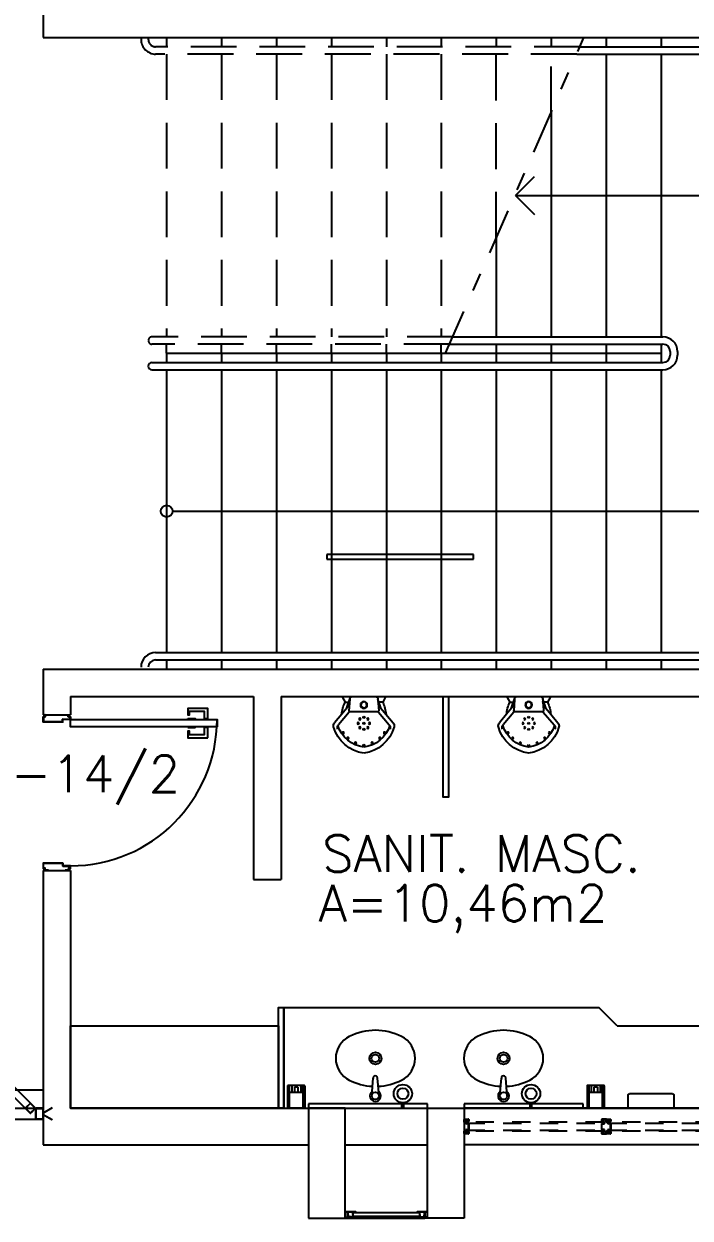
# Model space of a CAD drawing. Header units: millimetres. Extents: x 2128 to 2646, y 1972 to 2207.
# Drawn here: x 2468.66 to 2472.29, y 2093.32 to 2099.84 of the extents above; entities that cross this region are included whole.
import ezdxf

# ---------------------------------------------------------------- set-up
doc = ezdxf.new("R2010")
doc.units = ezdxf.units.MM
doc.linetypes.add('DASHDOT2', pattern=[0.5, 0.25, -0.125, 0, -0.125])
doc.linetypes.add('HIDDEN', pattern=[0.375, 0.25, -0.125])
for name, color, linetype in [('AR-ALV', 2, 'Continuous'), ('AR-CORR', 2, 'Continuous'), ('AR-DASH', 1, 'DASHDOT2'), ('AR-DIVISÓRIAS', 230, 'Continuous'), ('AR-ESQ', 1, 'Continuous'), ('AR-ESTC', 3, 'Continuous'), ('AR-LOUCAS', 2, 'Continuous'), ('AR-PIS', 1, 'Continuous'), ('AR-PM', 2, 'Continuous'), ('AR-PORTA', 1, 'Continuous'), ('AR-PROJ', 1, 'HIDDEN'), ('AR-SIM', 2, 'Continuous'), ('BC-CUBA', 1, 'Continuous'), ('BGR- VISTA', 12, 'Continuous'), ('DT-ESQ-BAGUETE-C', 1, 'Continuous'), ('DT-ESQ-PERFIL CADEIRA-C', 2, 'Continuous'), ('DT-ESQ-PERFIL CADEIRA-V', 2, 'Continuous'), ('DT-ESQ-VENEZIANA-C', 1, 'Continuous'), ('DT-ESQ-VENEZIANA-V', 1, 'Continuous'), ('DT-ESQ-VIDRO-PROJ', 32, 'HIDDEN'), ('DT-TXTMOD', 1, 'Continuous'), ('DV- VISTA', 2, 'Continuous'), ('DV-TEXTO', 2, 'Continuous'), ('ENDEREÇO', 2, 'Continuous'), ('esq-c', 1, 'Continuous'), ('grapa', 21, 'HIDDEN'), ('maçaneta', 1, 'Continuous'), ('mov', 1, 'Continuous'), ('PM-PERFIL U-C', 2, 'Continuous'), ('pm1', 2, 'Continuous'), ('PORTA-PROJ', 1, 'HIDDEN'), ('porta-v', 2, 'Continuous'), ('TEXTO', 2, 'Continuous'), ('WC1', 1, 'Continuous'), ('WC2', 1, 'Continuous'), ('Área', 2, 'Continuous')]:
    doc.layers.add(name, color=color, linetype=linetype)
doc.styles.add('S10', font='simplex.shx', dxfattribs={"height": 0.1})
doc.styles.add('S12', font='simplex.shx', dxfattribs={"width": 1.1, "height": 0.12})
doc.styles.add('UNB-100', font='simplex.shx', dxfattribs={"height": 0.2})
doc.styles.add('UNB1-100', font='simplex.shx', dxfattribs={"height": 0.2})

# ---------------------------------------------------------------- blocks, each defined once
blk = doc.blocks.new('gr9-met-01p')
at = {"layer": 'esq-c'}
for p, q in [((-0.1207, 0.087), (-0.1458, 0.0619)), ((-0.1448, 0.0609), (-0.1197, 0.086)), ((-0.0935, 0.0609), (-0.1186, 0.086)), ((-0.1175, 0.087), (-0.0924, 0.0619)), ((-0.1458, 0.0588), (-0.1207, 0.0337)), ((-0.1197, 0.0347), (-0.1448, 0.0598)), ((-0.1186, 0.0347), (-0.0935, 0.0598)), ((-0.0924, 0.0588), (-0.1175, 0.0337)), ((-0.09, 0.0022), (-0.09, 0.0578)), ((-0.0885, 0.0578), (-0.0885, 0.0022)), ((-0.0523, 0.06), (-0.0878, 0.06)), ((-0.0878, 0.0585), (-0.0523, 0.0585)), ((-0.0878, 0.0015), (-0.0523, 0.0015)), ((-0.0523, 0), (-0.0878, 0)), ((-0.0515, 0.0578), (-0.0515, 0.0022)), ((-0.05, 0.0022), (-0.05, 0.0578))]:
    blk.add_line(p, q, dxfattribs=at)
for centre, radius, start, end in [((-0.1191, 0.0855), 0.00225, 45, 135), ((-0.1191, 0.0855), 0.00075, 45, 135), ((-0.1442, 0.0604), 0.00225, 135, 225), ((-0.1442, 0.0604), 0.00075, 135, 225), ((-0.1191, 0.0353), 0.00225, 225, 315), ((-0.1191, 0.0353), 0.00075, 225, 315), ((-0.094, 0.0604), 0.00075, 315, 45), ((-0.094, 0.0604), 0.00225, 315, 45), ((-0.0878, 0.0578), 0.00225, 90, 180), ((-0.0878, 0.0022), 0.00225, 180, 270), ((-0.0878, 0.0578), 0.00075, 90, 180), ((-0.0878, 0.0022), 0.00075, 180, 270), ((-0.0523, 0.0578), 0.00225, 0, 90), ((-0.0523, 0.0578), 0.00075, 0, 90), ((-0.0523, 0.0022), 0.00225, 270, 0), ((-0.0523, 0.0022), 0.00075, 270, 0)]:
    blk.add_arc(centre, radius, start, end, dxfattribs=at)
at = {"layer": 'grapa'}
blk.add_line((-0.05, 0.025), (-0.05, 0.035), dxfattribs=at)
blk.add_lwpolyline([(-0.05, 0.035), (-0.0014, 0.063), (-0.0007, 0.0617), (-0.0485, 0.0341), (-0.0485, 0.0259), (-0.0007, -0.0017), (-0.0014, -0.003), (-0.05, 0.025)], dxfattribs=at)
at = {"layer": 'PORTA-PROJ'}
for p, q in [((-3.7123, 0.06), (-0.0878, 0.06)), ((-3.7123, 0), (-0.0878, 0))]:
    blk.add_line(p, q, dxfattribs=at)
at = {"layer": 'porta-v'}
for p, q in [((-0.1175, 0.087), (-0.7041, 0.6736)), ((-0.1458, 0.0588), (-0.7324, 0.6453))]:
    blk.add_line(p, q, dxfattribs=at)
blk = doc.blocks.new('MCTR-01p')
at = {"layer": 'WC1'}
for p, q in [((0.1134, 0), (-0.1134, 0)), ((-0.1169, -0.006), (-0.1028, -0.0318)), ((0.1169, -0.006), (0.1028, -0.0318)), ((-0.1209, -0.0973), (-0.16, -0.1436)), ((0.1209, -0.0973), (0.16, -0.1436))]:
    blk.add_line(p, q, dxfattribs=at)
blk.add_circle((0, -0.0459), 0.019, dxfattribs=at)
for centre, radius, start, end in [((-0.1134, -0.004), 0.00402, 90, 208.69931), ((0.1134, -0.004), 0.00402, 331.30069, 90), ((0.0514, -0.1098), 0.1728, 153.16672, 175.85534), ((-0.0514, -0.1098), 0.1728, 4.14466, 26.83328), ((-0.1408, -0.1598), 0.0251, 139.851, 195.77049), ((0.027, -0.1124), 0.1994, 195.77049, 262.23104), ((-0.027, -0.1124), 0.1994, 277.76896, 344.22951), ((0.1408, -0.1598), 0.0251, 344.22951, 40.149)]:
    blk.add_arc(centre, radius, start, end, dxfattribs=at)
at = {"layer": 'WC2'}
for p, q in [((-0.0929, -0.0641), (-0.1209, -0.0973)), ((-0.1028, -0.0318), (-0.083, -0.0318)), ((-0.0952, -0.0668), (-0.0769, -0.0144)), ((-0.0769, -0.0144), (-0.0814, -0.0774)), ((0.0769, -0.0144), (0.0814, -0.0774)), ((0.0952, -0.0668), (0.0769, -0.0144)), ((0.1028, -0.0318), (0.083, -0.0318)), ((0.0929, -0.0641), (0.1209, -0.0973)), ((-0.0801, -0.0849), (-0.1388, -0.1544)), ((0.0773, -0.0817), (-0.0773, -0.0817)), ((0.0801, -0.0849), (0.1388, -0.1544))]:
    blk.add_line(p, q, dxfattribs=at)
for centre, radius in [((0, -0.0459), 0.0162), ((-0.0216, -0.1233), 0.00453), ((0.0216, -0.1233), 0.00453), ((-0.1131, -0.1987), 0.00453), ((-0.0307, -0.1466), 0.00453), ((-0.0216, -0.17), 0.00453), ((0.0216, -0.17), 0.00453), ((0.0307, -0.1466), 0.00453), ((0.1131, -0.1987), 0.00453), ((-0.0873, -0.2281), 0.00453), ((-0.0453, -0.2549), 0.00453), ((0.0453, -0.2549), 0.00453), ((0.0873, -0.2281), 0.00453)]:
    blk.add_circle(centre, radius, dxfattribs=at)
for centre, radius, start, end in [((-0.0573, -0.018), 0.02, 115.52037, 169.58171), ((0.0573, -0.018), 0.02, 10.41829, 64.47963), ((-0.1424, -0.0223), 0.0647, 319.851, 355.98459), ((0.1424, -0.0223), 0.0647, 184.01541, 220.149), ((-0.0773, -0.0776), 0.00402, 175.98459, 270), ((-0.0719, -0.0937), 0.012, 89.35808, 133.3239), ((0, -0.1142), 0.00453, 90, 270), ((0, -0.1142), 0.00453, 270, 90), ((0.0719, -0.0937), 0.012, 46.6761, 90.64192), ((0.0773, -0.0776), 0.00402, 270, 4.01541), ((-0.1204, -0.1699), 0.024, 139.851, 200.63237), ((0.024, -0.1042), 0.1746, 198.27233, 262.11406), ((0, -0.1466), 0.00453, 90, 270), ((0, -0.1791), 0.00453, 90, 270), ((0, -0.1466), 0.00453, 270, 90), ((-0.024, -0.1042), 0.1746, 277.88594, 341.72767), ((0, -0.1791), 0.00453, 270, 90), ((0.1204, -0.1699), 0.024, 339.36763, 40.149), ((0.0001, -0.2664), 0.00453, 91.78316, 268.21684), ((-0.0001, -0.2664), 0.00453, 271.78316, 88.21684)]:
    blk.add_arc(centre, radius, start, end, dxfattribs=at)
blk = doc.blocks.new('CUBA-01P')
at = {"layer": 'WC1'}
blk.add_circle((-0.15, -0.08), 0.05, dxfattribs=at)
for centre, radius, start, end in [((0, -0.4404), 0.3205, 92.82256, 116.40535), ((0, -0.4404), 0.3205, 63.59465, 87.24236), ((-0.0831, -0.273), 0.1336, 116.40535, 243.59465), ((0.0831, -0.273), 0.1336, 296.40535, 63.59465), ((0, -0.1056), 0.3205, 243.59465, 296.40535)]:
    blk.add_arc(centre, radius, start, end, dxfattribs=at)
at = {"layer": 'WC2'}
for p, q in [((-0.1548, 0), (-0.1548, -0.0303)), ((-0.1448, 0), (-0.1448, -0.0303)), ((-0.02, -0.068), (-0.0118, -0.1652)), ((0.02, -0.068), (0.0118, -0.1652))]:
    blk.add_line(p, q, dxfattribs=at)
for centre, radius in [((-0.15, -0.08), 0.03), ((0, -0.068), 0.02), ((0, -0.273), 0.033), ((0, -0.273), 0.0212)]:
    blk.add_circle(centre, radius, dxfattribs=at)
for centre, radius, start, end in [((0.0002, -0.0678), 0.03, 306.40129, 232.67059), ((0.0002, -0.1652), 0.012, 180, 10.12053)]:
    blk.add_arc(centre, radius, start, end, dxfattribs=at)
blk = doc.blocks.new('BGR10')
at = {"layer": 'BGR- VISTA'}
for p, q in [((0, 0), (0, 0.55)), ((0, 0.55), (1.72, 0.55)), ((1.82, 0.45), (1.72, 0.55)), ((1.82, 0.45), (2.37, 0.45)), ((2.37, 0.45), (2.37, 0)), ((0, 0), (2.37, 0))]:
    blk.add_line(p, q, dxfattribs=at)
at = {"layer": 'BC-CUBA', "rotation": 180}
for p in [(0.5, 0), (1.2, 0)]:
    blk.add_blockref('CUBA-01P', p, dxfattribs=at)
blk = doc.blocks.new('BGR16')
at = {"layer": 'BGR- VISTA'}
blk.add_lwpolyline([(0.45, 0), (0.45, -1.135), (0, -1.135), (0, 0)], close=True, dxfattribs=at)
blk = doc.blocks.new('DV11')
at = {"layer": 'DV- VISTA'}
blk.add_lwpolyline([(0.03, 0), (0.03, -0.55), (0, -0.55), (0, 0)], close=True, dxfattribs=at)
at = {"layer": 'DV-TEXTO', "style": 'S12'}
for tag, p, flags in [('ACABAMENTO', (0.5897, -0.5266), 3), ('CANTONEIRA', (0.7897, -0.5266), 3), ('DIVISÓRIA', (0.1897, -0.5266), 2), ('TAMANHO', (0.3897, -0.5266), 3)]:
    blk.add_attdef(tag, p, '', height=0.12, rotation=90, dxfattribs=dict(at, flags=flags))
blk = doc.blocks.new('DV1')
at = {"layer": 'DV- VISTA'}
blk.add_lwpolyline([(0.03, 0), (0.03, -0.55), (0, -0.55), (0, 0)], close=True, dxfattribs=at)
at = {"layer": 'DV-TEXTO', "style": 'S12'}
for tag, p, flags in [('ACABAMENTO', (0.5897, -0.5266), 3), ('CANTONEIRA', (0.7897, -0.5266), 3), ('DIVISÓRIA', (0.1897, -0.5266), 2), ('TAMANHO', (0.3897, -0.5266), 3)]:
    blk.add_attdef(tag, p, '', height=0.12, rotation=90, dxfattribs=dict(at, flags=flags))
blk = doc.blocks.new('EF57-P')
at = {"layer": 'DT-ESQ-VIDRO-PROJ', "ltscale": 0.1}
for points in [[(0.025, -0.1285), (0.025, -0.1385, -0.414214), (0.0235, -0.14), (0.0015, -0.14, -0.414214), (0, -0.1385), (0, -0.125), (0.0015, -0.125), (0.0015, -0.138, 0.414214), (0.002, -0.1385), (0.023, -0.1385, 0.414214), (0.0235, -0.138), (0.0235, -0.1285), (0.0105, -0.1285, -0.414214), (0.009, -0.127), (0.009, -0.117, -0.414214), (0.0105, -0.1155), (0.0235, -0.1155), (0.0235, -0.0845), (0.0105, -0.0845, -0.414214), (0.009, -0.083), (0.009, -0.073, -0.414214), (0.0105, -0.0715), (0.0235, -0.0715), (0.0235, -0.062, 0.414214), (0.023, -0.0615), (0.002, -0.0615, 0.414214), (0.0015, -0.062), (0.0015, -0.075), (0, -0.075), (0, -0.0615, -0.414214), (0.0015, -0.06), (0.0235, -0.06, -0.414214), (0.025, -0.0615), (0.025, -0.0715, -0.414214), (0.0235, -0.073), (0.0105, -0.073), (0.0105, -0.083), (0.0235, -0.083), (0.0235, -0.083, -0.414214), (0.025, -0.0845), (0.025, -0.1155, -0.414214), (0.0235, -0.117), (0.0235, -0.117), (0.0105, -0.117), (0.0105, -0.127), (0.0235, -0.127, -0.414214)], [(0.75, -0.1285), (0.75, -0.1385, 0.414214), (0.7515, -0.14), (0.7735, -0.14, 0.414214), (0.775, -0.1385), (0.775, -0.125), (0.7735, -0.125), (0.7735, -0.138, -0.414214), (0.773, -0.1385), (0.752, -0.1385, -0.414214), (0.7515, -0.138), (0.7515, -0.1285), (0.7645, -0.1285, 0.414214), (0.766, -0.127), (0.766, -0.117, 0.414214), (0.7645, -0.1155), (0.7515, -0.1155), (0.7515, -0.0845), (0.7645, -0.0845, 0.414214), (0.766, -0.083), (0.766, -0.073, 0.414214), (0.7645, -0.0715), (0.7515, -0.0715), (0.7515, -0.062, -0.414214), (0.752, -0.0615), (0.773, -0.0615, -0.414214), (0.7735, -0.062), (0.7735, -0.075), (0.775, -0.075), (0.775, -0.0615, 0.414214), (0.7735, -0.06), (0.7515, -0.06, 0.414214), (0.75, -0.0615), (0.75, -0.0715, 0.414214), (0.7515, -0.073), (0.7645, -0.073), (0.7645, -0.083), (0.7515, -0.083), (0.7515, -0.083, 0.414214), (0.75, -0.0845), (0.75, -0.1155, 0.414214), (0.7515, -0.117), (0.7515, -0.117), (0.7645, -0.117), (0.7645, -0.127), (0.7515, -0.127, 0.414214)], [(0.8, -0.1285), (0.8, -0.1385, -0.414214), (0.7985, -0.14), (0.7765, -0.14, -0.414214), (0.775, -0.1385), (0.775, -0.125), (0.7765, -0.125), (0.7765, -0.138, 0.414214), (0.777, -0.1385), (0.798, -0.1385, 0.414214), (0.7985, -0.138), (0.7985, -0.1285), (0.7855, -0.1285, -0.414214), (0.784, -0.127), (0.784, -0.117, -0.414214), (0.7855, -0.1155), (0.7985, -0.1155), (0.7985, -0.0845), (0.7855, -0.0845, -0.414214), (0.784, -0.083), (0.784, -0.073, -0.414214), (0.7855, -0.0715), (0.7985, -0.0715), (0.7985, -0.062, 0.414214), (0.798, -0.0615), (0.777, -0.0615, 0.414214), (0.7765, -0.062), (0.7765, -0.075), (0.775, -0.075), (0.775, -0.0615, -0.414214), (0.7765, -0.06), (0.7985, -0.06, -0.414214), (0.8, -0.0615), (0.8, -0.0715, -0.414214), (0.7985, -0.073), (0.7855, -0.073), (0.7855, -0.083), (0.7985, -0.083), (0.7985, -0.083, -0.414214), (0.8, -0.0845), (0.8, -0.1155, -0.414214), (0.7985, -0.117), (0.7985, -0.117), (0.7855, -0.117), (0.7855, -0.127), (0.7985, -0.127, -0.414214)]]:
    blk.add_lwpolyline(points, format="xyb", close=True, dxfattribs=at)
for points in [[(0.7625, -0.081), (0.7625, -0.075), (0.0125, -0.075), (0.0125, -0.081)], [(0.7625, -0.119), (0.7625, -0.125), (0.0125, -0.125), (0.0125, -0.119)], [(1.9625, -0.081), (1.9625, -0.075), (0.7875, -0.075), (0.7875, -0.081)], [(1.9625, -0.119), (1.9625, -0.125), (0.7875, -0.125), (0.7875, -0.119)]]:
    blk.add_lwpolyline(points, close=True, dxfattribs=at)
at = {"layer": 'DT-TXTMOD', "ltscale": 0.1, "style": 'S10', "flags": 3}
for tag, p in [('M01', (0.025, -0.28)), ('M02', (0.3253, -0.28)), ('M03', (0.627, -0.28)), ('M04', (0.9288, -0.28)), ('M05', (1.2306, -0.28)), ('M06', (1.5323, -0.28)), ('M07', (1.8341, -0.28)), ('M08', (2.1359, -0.28)), ('M09', (2.4376, -0.28)), ('M10', (2.7394, -0.28)), ('M11', (3.0412, -0.28)), ('M12', (3.3429, -0.28)), ('M13', (3.6447, -0.28)), ('M14', (3.9464, -0.28)), ('M15', (4.2482, -0.28)), ('M16', (4.55, -0.28)), ('M17', (4.8517, -0.28))]:
    blk.add_attdef(tag, p, '', height=0.1, dxfattribs=at)
blk = doc.blocks.new('EF01C-P')
at = {"layer": 'DT-ESQ-BAGUETE-C', "ltscale": 0.1}
for points in [[(0.0015, 0.035), (0.015, 0.035), (0.015, 0.0335), (0.0015, 0.0335), (0.0015, 0.005), (0.015, 0.005), (0.015, 0.0035), (0.0015, 0.0035, -0.414214), (0, 0.005), (0, 0.0335, -0.414214)], [(0.4485, 0.035), (0.435, 0.035), (0.435, 0.0335), (0.4485, 0.0335), (0.4485, 0.005), (0.435, 0.005), (0.435, 0.0035), (0.4485, 0.0035, 0.414214), (0.45, 0.005), (0.45, 0.0335, 0.414214)]]:
    blk.add_lwpolyline(points, format="xyb", close=True, dxfattribs=at)
at = {"layer": 'DT-ESQ-PERFIL CADEIRA-C', "ltscale": 0.1}
for points in [[(0.01, 0.0015), (0.01, 0.003), (0.0015, 0.003, 1), (0.0015, 0), (0.015, 0, 0.414214), (0.0165, 0.0015), (0.0165, 0.0335), (0.043, 0.0335)], [(0.043, 0.0065), (0.018, 0.0065), (0.018, 0.0165), (0.0165, 0.0165), (0.0165, 0.0065, 0.414214), (0.018, 0.005), (0.043, 0.005), (0.0565, 0.005, 1), (0.0565, 0.008), (0.043, 0.008), (0.043, 0.02), (0.043, 0.032), (0.0565, 0.032, 1), (0.0565, 0.035), (0.043, 0.035), (0.0165, 0.035, 0.414214), (0.015, 0.0335), (0.015, 0.0015), (0.0015, 0.0015)], [(0.0415, 0.02), (0.0415, 0.032, -0.414214), (0.043, 0.0335), (0.0565, 0.0335)], [(0.0415, 0.02), (0.0415, 0.008, 0.414214), (0.043, 0.0065), (0.0565, 0.0065)], [(0.407, 0.0065), (0.432, 0.0065), (0.432, 0.0165), (0.4335, 0.0165), (0.4335, 0.0065, -0.414214), (0.432, 0.005), (0.407, 0.005), (0.3935, 0.005, -1), (0.3935, 0.008), (0.407, 0.008), (0.407, 0.02), (0.407, 0.032), (0.3935, 0.032, -1), (0.3935, 0.035), (0.407, 0.035), (0.4335, 0.035, -0.414214), (0.435, 0.0335), (0.435, 0.0015), (0.4485, 0.0015)], [(0.4085, 0.02), (0.4085, 0.032, 0.414214), (0.407, 0.0335), (0.3935, 0.0335)], [(0.4085, 0.02), (0.4085, 0.008, -0.414214), (0.407, 0.0065), (0.3935, 0.0065)], [(0.44, 0.0015), (0.44, 0.003), (0.4485, 0.003, -1), (0.4485, 0), (0.435, 0, -0.414214), (0.4335, 0.0015), (0.4335, 0.0335), (0.407, 0.0335)]]:
    blk.add_lwpolyline(points, format="xyb", dxfattribs=at)
at = {"layer": 'DT-ESQ-PERFIL CADEIRA-V', "ltscale": 0.1}
blk.add_line((0.015, 0), (0.435, 0), dxfattribs=at)
at = {"layer": 'DT-ESQ-VENEZIANA-C', "ltscale": 0.1}
for p, q in [((0.043, 0.0105), (0.407, 0.0105)), ((0.043, 0.009), (0.407, 0.009))]:
    blk.add_line(p, q, dxfattribs=at)
at = {"layer": 'DT-ESQ-VENEZIANA-V', "ltscale": 0.1}
blk.add_line((0.043, 0.031), (0.407, 0.031), dxfattribs=at)
at = {"layer": 'DT-TXTMOD', "ltscale": 0.1, "style": 'S10', "flags": 3}
blk.add_attdef('EF01C', (0.0208, -0.14), '', height=0.1, dxfattribs=at)
blk = doc.blocks.new('PM3')
at = {"layer": 'maçaneta'}
for points in [[(0.02, 0.825), (-0.035, 0.825), (-0.035, 0.715), (0, 0.715), (0, 0.725), (-0.02, 0.725), (-0.02, 0.8035, -0.414214), (-0.0185, 0.805), (0.02, 0.805)], [(0.125, 0.825), (0.07, 0.825), (0.07, 0.805), (0.1085, 0.805, -0.414214), (0.11, 0.8035), (0.11, 0.725), (0.09, 0.725), (0.09, 0.715), (0.125, 0.715)]]:
    blk.add_lwpolyline(points, format="xyb", close=True, dxfattribs=at)
for points in [[(0.02, 0.715), (0.02, 0.755), (0.025, 0.755), (0.025, 0.715)], [(0.07, 0.715), (0.07, 0.755), (0.065, 0.755), (0.065, 0.715)]]:
    blk.add_lwpolyline(points, close=True, dxfattribs=at)
at = {"layer": 'mov'}
blk.add_arc((0.025, 0.075), 0.8, 0, 90, dxfattribs=at)
at = {"layer": 'PM-PERFIL U-C'}
for p, q in [((0.01, 0.065), (0.01, 0.0735)), ((0.0115, 0.075), (0.0235, 0.075)), ((0.012, 0.073), (0.012, 0.0645)), ((0.023, 0.073), (0.012, 0.073)), ((0.023, 0.0335), (0.023, 0.073)), ((0.025, 0.0735), (0.025, 0.034)), ((0.825, 0.0735), (0.825, 0.034)), ((0.8385, 0.075), (0.8265, 0.075)), ((0.827, 0.073), (0.838, 0.073)), ((0.827, 0.0335), (0.827, 0.073)), ((0.838, 0.073), (0.838, 0.0645)), ((0.84, 0.065), (0.84, 0.0735)), ((0, 0.045), (0, 0.0635)), ((0.002, 0.045), (0, 0.045)), ((0.0015, 0.065), (0.01, 0.065)), ((0.002, 0.063), (0.002, 0.045)), ((0.0105, 0.063), (0.002, 0.063)), ((0.038, 0.032), (0.0245, 0.032)), ((0.0385, 0.034), (0.025, 0.034)), ((0.038, 0.032), (0.038, -0.073)), ((0.04, 0.0325), (0.04, -0.0735)), ((0.81, 0.0325), (0.81, -0.0735)), ((0.8115, 0.034), (0.825, 0.034)), ((0.812, 0.032), (0.8255, 0.032)), ((0.812, 0.032), (0.812, -0.073)), ((0.8395, 0.063), (0.848, 0.063)), ((0.8485, 0.065), (0.84, 0.065)), ((0.848, 0.063), (0.848, 0.045)), ((0.848, 0.045), (0.85, 0.045)), ((0.85, 0.045), (0.85, 0.0635)), ((0, -0.045), (0.002, -0.045)), ((0, -0.0635), (0, -0.045)), ((0.01, -0.065), (0.0015, -0.065)), ((0.002, -0.045), (0.002, -0.063)), ((0.002, -0.063), (0.0105, -0.063)), ((0.01, -0.0735), (0.01, -0.065)), ((0.012, -0.0645), (0.012, -0.073)), ((0.838, -0.0645), (0.838, -0.073)), ((0.848, -0.063), (0.8395, -0.063)), ((0.84, -0.0735), (0.84, -0.065)), ((0.84, -0.065), (0.8485, -0.065)), ((0.85, -0.045), (0.848, -0.045)), ((0.848, -0.045), (0.848, -0.063)), ((0.85, -0.0635), (0.85, -0.045)), ((0.0385, -0.075), (0.0115, -0.075)), ((0.012, -0.073), (0.038, -0.073)), ((0.8115, -0.075), (0.8385, -0.075)), ((0.838, -0.073), (0.812, -0.073))]:
    blk.add_line(p, q, dxfattribs=at)
for centre, start, end in [((0.0115, 0.0735), 90, 180), ((0.0235, 0.0735), 360, 90), ((0.8265, 0.0735), 90, 180), ((0.8385, 0.0735), 0, 90), ((0.0015, 0.0635), 90, 180), ((0.0105, 0.0645), 270, 0), ((0.0245, 0.0335), 180, 270), ((0.0385, 0.0325), 0, 90), ((0.8115, 0.0325), 90, 180), ((0.8255, 0.0335), 270, 0), ((0.8395, 0.0645), 180, 270), ((0.8485, 0.0635), 0, 90), ((0.0015, -0.0635), 180, 270), ((0.0105, -0.0645), 0, 90), ((0.8395, -0.0645), 90, 180), ((0.8485, -0.0635), 270, 0), ((0.0115, -0.0735), 180, 270), ((0.0385, -0.0735), 269.93864, 0), ((0.8115, -0.0735), 180, 270.06136), ((0.8385, -0.0735), 270, 0)]:
    blk.add_arc(centre, 0.0015, start, end, dxfattribs=at)
at = {"layer": 'pm1'}
blk.add_lwpolyline([(0.065, 0.875), (0.065, 0.075), (0.025, 0.075), (0.025, 0.875)], close=True, dxfattribs=at)
blk = doc.blocks.new('TLHR-01p')
at = {"layer": 'WC1'}
blk.add_lwpolyline([(-0.117, 0.08), (0.117, 0.08, -0.414214), (0.125, 0.072), (0.125, 0.008, -0.414214), (0.117, 0), (-0.117, 0, -0.414214), (-0.125, 0.008), (-0.125, 0.072, -0.414214)], format="xyb", close=True, dxfattribs=at)
blk = doc.blocks.new('SBSPRAY-P')
at = {"layer": 'WC1'}
for p, q in [((-0.0444, 0), (0.0444, 0)), ((-0.0469, -0.122), (-0.0469, -0.0025)), ((-0.0376, -0.0025), (-0.0376, -0.122)), ((0.0376, -0.122), (0.0376, -0.0025)), ((0.0376, -0.0025), (0.0376, -0.122)), ((0.0469, -0.122), (0.0469, -0.0025)), ((-0.0444, -0.1245), (0.0444, -0.1245)), ((-0.0376, -0.0861), (0.0376, -0.0861))]:
    blk.add_line(p, q, dxfattribs=at)
for centre, start, end in [((-0.0444, -0.0025), 90, 180), ((0.0444, -0.0025), 0, 90), ((-0.0351, -0.0025), 90, 180), ((0.0351, -0.0025), 0, 90), ((-0.0444, -0.122), 180, 270), ((-0.0351, -0.122), 180, 270), ((0.0351, -0.122), 270, 360), ((0.0444, -0.122), 270, 0)]:
    blk.add_arc(centre, 0.0025, start, end, dxfattribs=at)
at = {"layer": 'WC2'}
for p, q in [((-0.0247, -0.1245), (-0.0247, -0.0861)), ((-0.0096, -0.1161), (-0.0096, -0.0861)), ((-0.0096, -0.1161), (0.0096, -0.1161)), ((0.0096, -0.1161), (0.0096, -0.0861)), ((0.0247, -0.1245), (0.0247, -0.0861))]:
    blk.add_line(p, q, dxfattribs=at)

msp = doc.modelspace()

# ---------------------------------------------------------------- linework, layer by layer
at = {"layer": 'AR-ALV'}
for p, q in [((2468.7615, 2100.0151), (2468.7615, 2099.7651)), ((2468.7615, 2099.7651), (2474.1615, 2099.7651)), ((2468.7615, 2096.3151), (2474.1615, 2096.3151)), ((2468.7615, 2096.3151), (2468.7615, 2096.0651)), ((2468.9115, 2096.1651), (2469.9115, 2096.1651)), ((2468.9115, 2096.1651), (2468.9115, 2096.0651)), ((2469.9115, 2096.1651), (2469.9115, 2095.1651)), ((2470.0615, 2096.1651), (2473.5615, 2096.1651)), ((2470.0615, 2096.1651), (2470.0615, 2095.1651)), ((2468.7615, 2096.0651), (2468.9115, 2096.0651)), ((2468.7615, 2095.2144), (2468.9115, 2095.2144)), ((2468.7615, 2095.2144), (2468.7615, 2093.7151)), ((2468.9115, 2095.2144), (2468.9115, 2093.9151)), ((2469.9115, 2095.1651), (2470.0615, 2095.1651)), ((2468.9115, 2093.9151), (2470.2115, 2093.9151)), ((2470.4115, 2093.9151), (2470.8615, 2093.9151)), ((2473.5615, 2093.9151), (2471.0615, 2093.9151)), ((2468.7615, 2093.7151), (2470.2115, 2093.7151)), ((2470.4115, 2093.7151), (2470.8615, 2093.7151)), ((2473.6365, 2093.7151), (2471.0615, 2093.7151))]:
    msp.add_line(p, q, dxfattribs=at)
at = {"layer": 'AR-CORR'}
for p, q in [((2471.6932, 2099.7151), (2474.0315, 2099.7151)), ((2471.6757, 2099.6751), (2474.0315, 2099.6751)), ((2470.9993, 2098.1301), (2472.1465, 2098.1301)), ((2470.9818, 2098.0901), (2472.1465, 2098.0901)), ((2472.1865, 2098.0501), (2472.1865, 2098.0301)), ((2472.2265, 2098.0501), (2472.2265, 2098.0301)), ((2469.3565, 2097.9901), (2472.1465, 2097.9901)), ((2469.3565, 2097.9501), (2472.1465, 2097.9501)), ((2469.3765, 2096.4051), (2474.0315, 2096.4051)), ((2469.3765, 2096.3651), (2474.0315, 2096.3651))]:
    msp.add_line(p, q, dxfattribs=at)
for centre, radius, start, end in [((2472.1465, 2098.0501), 0.08, 0, 90), ((2472.1465, 2098.0501), 0.04, 0, 90), ((2469.3565, 2097.9701), 0.02, 90, 270), ((2472.1465, 2098.0301), 0.04, 270, 0), ((2472.1465, 2098.0301), 0.08, 270, 0)]:
    msp.add_arc(centre, radius, start, end, dxfattribs=at)
at = {"layer": 'AR-DASH'}
msp.add_line((2470.9599, 2098.0401), (2471.7151, 2099.7651), dxfattribs=at)
at = {"layer": 'AR-ESTC'}
for p, q in [((2470.4115, 2093.9151), (2470.2115, 2093.9151)), ((2470.2115, 2093.9151), (2470.2115, 2093.3151)), ((2470.4115, 2093.3151), (2470.4115, 2093.9151)), ((2470.8615, 2093.9151), (2471.0615, 2093.9151)), ((2470.8615, 2093.3151), (2470.8615, 2093.9151)), ((2471.0615, 2093.9151), (2471.0615, 2093.3151)), ((2470.2115, 2093.3151), (2470.4115, 2093.3151)), ((2471.0615, 2093.3151), (2470.8615, 2093.3151))]:
    msp.add_line(p, q, dxfattribs=at)
at = {"layer": 'AR-PIS'}
for p, q in [((2471.8365, 2099.7651), (2471.8365, 2099.7151)), ((2472.1365, 2099.7651), (2472.1365, 2099.7151)), ((2471.8365, 2099.6751), (2471.8365, 2098.1301)), ((2472.1365, 2099.6751), (2472.1365, 2098.1301)), ((2471.5365, 2099.3571), (2471.5365, 2098.1301)), ((2471.2365, 2098.6719), (2471.2365, 2098.1301)), ((2471.2365, 2098.0901), (2471.2365, 2097.9901)), ((2471.5365, 2098.0901), (2471.5365, 2097.9901)), ((2471.8365, 2098.0901), (2471.8365, 2097.9901)), ((2472.1365, 2098.0901), (2472.1365, 2097.9901)), ((2469.4365, 2098.0401), (2472.1365, 2098.0401)), ((2469.4365, 2098.0401), (2469.4365, 2097.9901)), ((2469.7365, 2098.0401), (2469.7365, 2097.9901)), ((2470.0365, 2098.0401), (2470.0365, 2097.9901)), ((2470.3365, 2098.0401), (2470.3365, 2097.9901)), ((2470.6365, 2098.0401), (2470.6365, 2097.9901)), ((2470.9365, 2098.0401), (2470.9365, 2097.9901)), ((2469.4365, 2097.9501), (2469.4365, 2096.4051)), ((2469.7365, 2097.9501), (2469.7365, 2096.4051)), ((2470.0365, 2097.9501), (2470.0365, 2096.4051)), ((2470.3365, 2097.9501), (2470.3365, 2096.4051)), ((2470.6365, 2097.9501), (2470.6365, 2096.4051)), ((2470.9365, 2097.9501), (2470.9365, 2096.4051)), ((2471.2365, 2097.9501), (2471.2365, 2096.4051)), ((2471.5365, 2097.9501), (2471.5365, 2096.4051)), ((2471.8365, 2097.9501), (2471.8365, 2096.4051)), ((2472.1365, 2097.9501), (2472.1365, 2096.4051)), ((2469.4365, 2096.3651), (2469.4365, 2096.3151)), ((2469.7365, 2096.3651), (2469.7365, 2096.3151)), ((2470.0365, 2096.3651), (2470.0365, 2096.3151)), ((2470.3365, 2096.3651), (2470.3365, 2096.3151)), ((2470.6365, 2096.3651), (2470.6365, 2096.3151)), ((2470.9365, 2096.3651), (2470.9365, 2096.3151)), ((2471.2365, 2096.3651), (2471.2365, 2096.3151)), ((2471.5365, 2096.3651), (2471.5365, 2096.3151)), ((2471.8365, 2096.3651), (2471.8365, 2096.3151)), ((2472.1365, 2096.3651), (2472.1365, 2096.3151))]:
    msp.add_line(p, q, dxfattribs=at)
at = {"layer": 'AR-PM'}
msp.add_line((2471.3407, 2098.9026), (2473.149, 2098.9026), dxfattribs=at)
for radius in [0.08, 0.04]:
    msp.add_arc((2469.3765, 2096.3251), radius, 90, 180, dxfattribs=at)
at = {"layer": 'AR-PROJ'}
for p, q in [((2469.2965, 2099.7651), (2469.2965, 2099.7551)), ((2469.3365, 2099.7651), (2469.3365, 2099.7551)), ((2469.4365, 2099.7651), (2469.4365, 2099.7151)), ((2469.7365, 2099.7651), (2469.7365, 2099.7151)), ((2470.0365, 2099.7651), (2470.0365, 2099.7151)), ((2470.3365, 2099.7651), (2470.3365, 2099.7151)), ((2470.6365, 2099.7651), (2470.6365, 2099.7151)), ((2470.9365, 2099.7651), (2470.9365, 2099.7151)), ((2471.2365, 2099.7651), (2471.2365, 2099.7151)), ((2471.5365, 2099.7651), (2471.5365, 2099.7151)), ((2471.6932, 2099.7151), (2469.3765, 2099.7151)), ((2471.6757, 2099.6751), (2469.3765, 2099.6751)), ((2470.9993, 2098.1301), (2469.3565, 2098.1301)), ((2470.9818, 2098.0901), (2469.3565, 2098.0901)), ((2469.4365, 2098.0401), (2469.4365, 2098.0901)), ((2469.7365, 2098.0401), (2469.7365, 2098.0901)), ((2470.0365, 2098.0401), (2470.0365, 2098.0901)), ((2470.3365, 2098.0401), (2470.3365, 2098.0901)), ((2470.6365, 2098.0401), (2470.6365, 2098.0901)), ((2470.9365, 2098.0401), (2470.9365, 2098.0901)), ((2468.7615, 2094.0151), (2465.0615, 2094.0151))]:
    msp.add_line(p, q, dxfattribs=at)
at = {"layer": 'AR-PROJ', "linetype": 'HIDDEN'}
for p, q in [((2469.4365, 2099.6751), (2469.4365, 2098.1301)), ((2469.7365, 2099.6751), (2469.7365, 2098.1301)), ((2470.0365, 2099.6751), (2470.0365, 2098.1301)), ((2470.3365, 2099.6751), (2470.3365, 2098.1301)), ((2470.6365, 2099.6751), (2470.6365, 2098.1301)), ((2470.9365, 2099.6751), (2470.9365, 2098.1301)), ((2471.2365, 2098.6719), (2471.2365, 2099.6751)), ((2471.5365, 2099.3571), (2471.5365, 2099.6751))]:
    msp.add_line(p, q, dxfattribs=at)
at = {"layer": 'AR-PROJ'}
for centre, radius, start in [((2469.3765, 2099.7551), 0.08, 180), ((2469.3765, 2099.7551), 0.04, 180), ((2469.3565, 2098.1101), 0.02, 90)]:
    msp.add_arc(centre, radius, start, 270, dxfattribs=at)
at = {"layer": 'AR-SIM'}
for p, q in [((2471.3407, 2098.9026), (2471.4445, 2099.0065)), ((2471.3407, 2098.9026), (2471.4445, 2098.7988)), ((2469.4688, 2097.1776), (2473.149, 2097.1776))]:
    msp.add_line(p, q, dxfattribs=at)
msp.add_circle((2469.4365, 2097.1776), 0.0323, dxfattribs=at)
at = {"layer": 'WC2'}
for p, q in [((2471.1115, 2096.9401), (2470.3115, 2096.9401)), ((2470.3115, 2096.9401), (2470.3115, 2096.9151)), ((2471.1115, 2096.9151), (2471.1115, 2096.9401)), ((2470.3115, 2096.9151), (2471.1115, 2096.9151)), ((2470.8615, 2093.9401), (2470.2115, 2093.9401)), ((2470.2115, 2093.9401), (2470.2115, 2093.9151)), ((2470.8615, 2093.9151), (2470.8615, 2093.9401)), ((2471.7115, 2093.9401), (2471.0615, 2093.9401)), ((2471.0615, 2093.9401), (2471.0615, 2093.9151)), ((2471.7115, 2093.9151), (2471.7115, 2093.9401)), ((2470.2115, 2093.9151), (2470.8615, 2093.9151)), ((2471.0615, 2093.9151), (2471.7115, 2093.9151))]:
    msp.add_line(p, q, dxfattribs=at)

# ---------------------------------------------------------------- block references
at = {"layer": 'AR-DIVISÓRIAS'}
for name, p in [('DV1', (2470.9465, 2096.1651)), ('DV11', (2470.0465, 2094.4651))]:
    msp.add_blockref(name, p, dxfattribs=at)
at = {"layer": 'AR-ESQ'}
for name, p in [('EF57-P', (2471.0615, 2093.9151)), ('EF01C-P', (2470.4115, 2093.3151))]:
    msp.add_blockref(name, p, dxfattribs=at)
at = {"layer": 'AR-LOUCAS', "rotation": 180}
for p in [(2470.144, 2093.9151), (2471.779, 2093.9151)]:
    msp.add_blockref('SBSPRAY-P', p, dxfattribs=at)
at = {"layer": 'AR-LOUCAS'}
msp.add_blockref('TLHR-01p', (2472.0815, 2093.9151), dxfattribs=at)
at = {"layer": 'AR-PM', "xscale": -1}
for p in [(2470.5134, 2096.1651), (2471.4134, 2096.1651)]:
    msp.add_blockref('MCTR-01p', p, dxfattribs=at)
at = {"layer": 'AR-PORTA', "rotation": 270}
msp.add_blockref('PM3', (2468.8365, 2096.0651), dxfattribs=at)
at = {"layer": 'AR-PORTA'}
msp.add_blockref('gr9-met-01p', (2468.8115, 2093.8551), dxfattribs=at)
at = {"layer": 'BGR- VISTA'}
msp.add_blockref('BGR10', (2470.0765, 2093.9151), dxfattribs=at)
at = {"layer": 'BGR- VISTA', "rotation": 90}
msp.add_blockref('BGR16', (2468.9115, 2093.9151), dxfattribs=at)

# ---------------------------------------------------------------- texts
at = {"layer": 'ENDEREÇO', "style": 'UNB1-100'}
msp.add_text('HT-14/2', height=0.2, dxfattribs=at).set_placement((2468.2586, 2095.6424))
at = {"layer": 'TEXTO', "style": 'UNB-100'}
msp.add_text('SANIT. MASC.', height=0.2, dxfattribs=at).set_placement((2470.2852, 2095.2067))
at = {"layer": 'Área', "style": 'UNB-100'}
msp.add_text('A=10,46m2', height=0.2, dxfattribs=at).set_placement((2470.267, 2094.9355))

doc.saveas('drawing.dxf')
